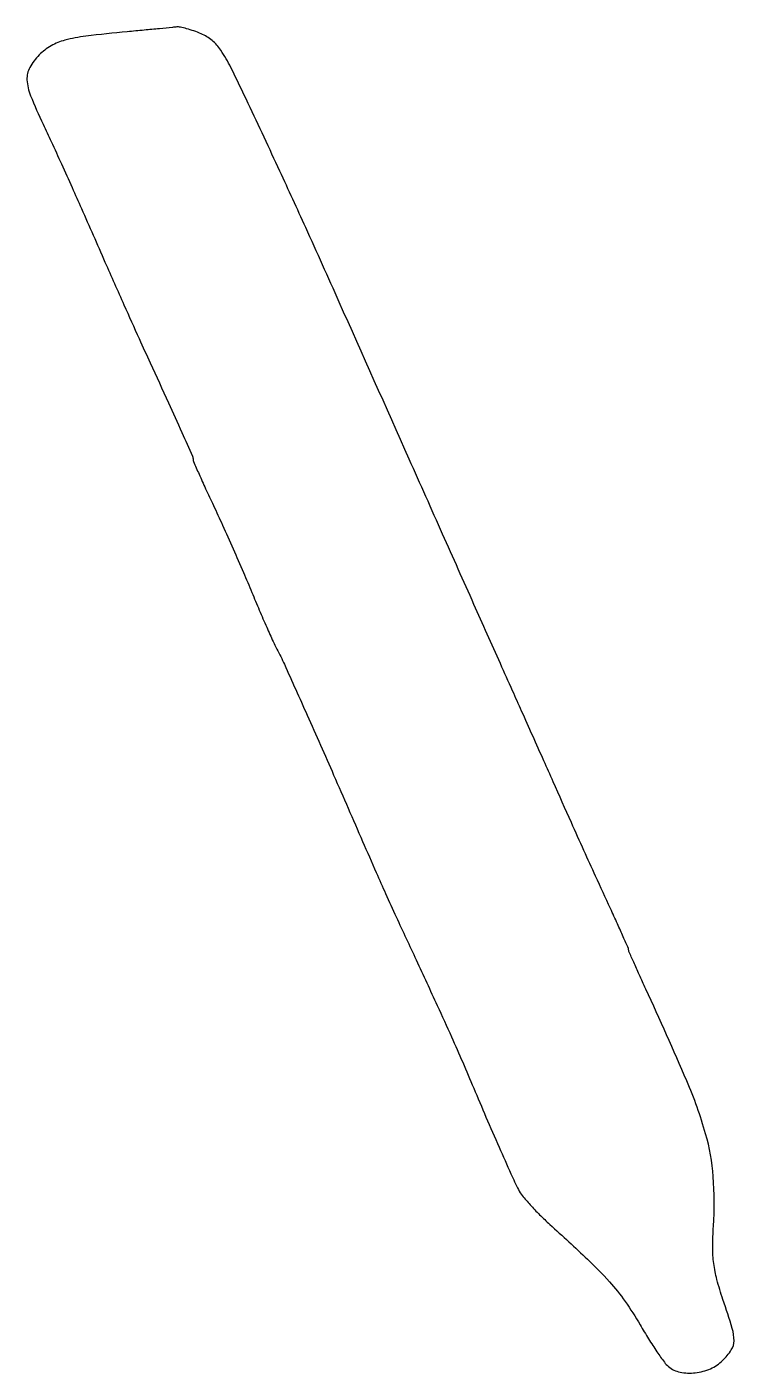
# Model space of a CAD drawing. Extents: x 0 to 140, y 0 to 266.
import ezdxf

# ---------------------------------------------------------------- set-up
doc = ezdxf.new("R2010")
doc.units = 0

msp = doc.modelspace()

# ---------------------------------------------------------------- linework, layer by layer
msp.add_lwpolyline([(20, 264.918811, 0.005717), (11.833005, 264.047501, 0.034965), (7.669515, 263.257049, 0.066758), (4.956078, 262.139009, 0.065403), (2.612076, 260.339349, 0.07111), (0.74113, 257.844313, 0.140494), (0.19982, 255.449227, 0.082493), (0.910153, 252.294928, 0.014143), (3.391425, 246.653999, -0.002786), (4.986633, 243.239997, -0.00131), (7.012133, 238.810862, -0.001298), (9.109886, 234.159738, -0.001827), (10.954813, 230, 0.000434), (15.603669, 219.43899, 0.000834), (19.353235, 210.979187, 0.001016), (22.339546, 204.308187, 0.002611), (24.533964, 199.5, -0.001183), (28.140652, 191.656775, -0.002788), (30.784329, 185.785344, -0.000941), (32.859586, 181.08297, -0.103803), (33, 180.413914, 0.103445), (33.081548, 180.023971, 0.001139), (34.177546, 177.53364, 0.0035), (35.472247, 174.66432, 0.002265), (37.008669, 171.361409, -0.003756), (38.803291, 167.473157, -0.00221), (40.893322, 162.799096, -0.00221), (42.940892, 158.10918, -0.003774), (44.603825, 154.172453, 0.002762), (46.075449, 150.668858, 0.003096), (47.531437, 147.313158, 0.002846), (48.804933, 144.47104, 0.016545), (49.53382, 143, -0.017595), (51.022119, 139.980393, -0.000889), (55.508708, 129.959805, -0.001435), (60.753713, 118.097869, -0.001074), (66.466832, 105, 0.000915), (69.152767, 98.83692, 0.002822), (71.000287, 94.682707, 0.00223), (73.107212, 90.071279, 0.000409), (77.044985, 81.571666, -0.000802), (81.200963, 72.582524, -0.002382), (84.01206, 66.399213, -0.003236), (86.235484, 61.359017, -0.003204), (88.400924, 56.273908, 0.002531), (90.831854, 50.543971, 0.002246), (93.418317, 44.605871, 0.002145), (95.764811, 39.345372, 0.008939), (97.248724, 36.207511, 0.055701), (98.001496, 35.035412, 0.01272), (99.535986, 33.241545, 0.013005), (101.422043, 31.253476, 0.012335), (103.441719, 29.329845, -0.005098), (110.86844, 22.458522, -0.020432), (115.191419, 18.028499, -0.029565), (118.292414, 14.139974, -0.021741), (121.270496, 9.5, 0.007733), (122.941833, 6.728171, 0.009428), (124.594235, 4.189063, 0.008159), (126.053399, 2.110615, 0.06351), (126.86365, 1.25, 0.123841), (129.159955, 0.162616, 0.077182), (132.151563, 0.037593, 0.074047), (135.169849, 0.840896, 0.094646), (137.545455, 2.454545, 0.050099), (139.27027, 4.564567, 0.145785), (139.813147, 6.34703, 0.075807), (139.455474, 8.792726, 0.007383), (137.61904, 14.5, -0.01619), (136.428421, 18.436668, -0.033174), (135.804029, 21.598072, -0.03287), (135.600116, 24.832799, -0.015603), (135.741962, 29.007581, 0.03469), (135.700999, 38.794224, 0.051118), (134.200063, 47.249527, 0.032248), (130.483527, 57.679545, 0.006352), (122.385286, 75.839135, -0.001884), (121.087708, 78.680315, -0.002944), (119.994428, 81.136647, -0.000824), (119.059571, 83.280386, -0.102753), (119, 83.567201, 0.103115), (118.939996, 83.855066, 0.000742), (117.946734, 86.124889, 0.002791), (116.788796, 88.720941, 0.001779), (115.414415, 91.728066, -0.000668), (112.483283, 98.103823, -0.001317), (110.17444, 103.178983, -0.001145), (107.694771, 108.701626, -0.000388), (104.110646, 116.75, 0.000272), (102.252026, 120.926249, 0.000166), (100.054173, 125.853125, 0.000166), (97.873646, 130.732439, 0.000296), (96.073773, 134.75, -0.000524), (93.678281, 140.103622, -0.000065), (88.461925, 151.798438, -0.000076), (82.269541, 165.691982, -0.000063), (75.674523, 180.5, 0.000176), (61.861631, 211.495704, 0.001304), (55.236731, 226.24418, 0.002298), (50.133099, 237.390454, 0.001321), (43.886367, 250.776404, 0.005093), (40.465935, 257.867134, 0.033716), (38.489026, 261.264145, 0.068664), (36.740834, 263.211469, 0.076735), (34.591049, 264.526404, 0.01472), (33.146785, 265.080509, 0.016417), (31.723616, 265.527104, 0.015907), (30.492823, 265.827554, 0.078536), (29.782119, 265.863737, -0.002256), (28.923187, 265.776367, -0.00014), (26.379747, 265.529956, -0.000208), (23.349233, 265.238488, -0.000154)], format="xyb", close=True)

doc.saveas('drawing.dxf')
